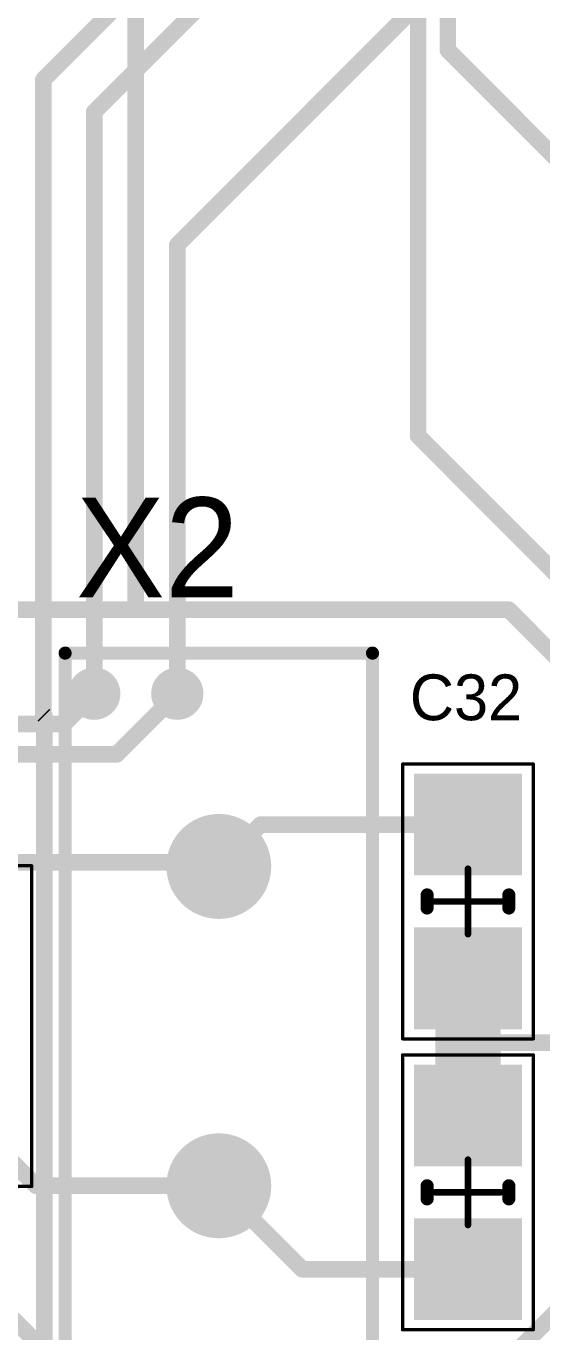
# Model space of a CAD drawing. Header units: millimetres. Extents: x 37 to 246, y 26 to 184.
# Drawn here: x 161.52 to 169.41, y 122.33 to 142.28 of the extents above; entities that cross this region are included whole.
import ezdxf

# ---------------------------------------------------------------- set-up
doc = ezdxf.new("R2010")
doc.units = ezdxf.units.MM
for name, color, linetype in [('BottomLayer', 5, 'Continuous'), ('BottomSolder', 6, 'Continuous'), ('Mechanical15', 56, 'Continuous'), ('MultiLayer', 9, 'Continuous'), ('PadHoleLayer', 156, 'Continuous'), ('TopLayer', 1, 'Continuous'), ('TopOverlay', 2, 'Continuous'), ('TopPaste', 8, 'Continuous'), ('TopSolder', 216, 'Continuous'), ('ViaHoleLayer', 16, 'Continuous')]:
    doc.layers.add(name, color=color, linetype=linetype)

msp = doc.modelspace()

# ---------------------------------------------------------------- linework, layer by layer
at = {"layer": 'BottomLayer', "const_width": 0.254}
for points in [[(162.56, 140.97), (177.038, 155.448)], [(161.783, 141.463), (175.26, 154.94)], [(163.83, 138.938), (169.672, 144.78)], [(161.783, 131.758), (161.783, 141.463)], [(162.56, 132.08), (162.56, 140.97)], [(163.83, 132.08), (163.83, 138.938)], [(161.783, 131.758), (161.798, 131.743)], [(161.798, 120.777), (161.798, 131.743)]]:
    msp.add_lwpolyline(points, dxfattribs=at)
at = {"layer": 'BottomLayer'}
for points, const_width in [([(161.719, 141.463, 1), (161.846, 141.463, 1)], 0.127), ([(161.719, 141.463, 1), (161.846, 141.463, 1)], 0.127), ([(162.496, 140.97, 1), (162.624, 140.97, 1)], 0.127), ([(162.496, 140.97, 1), (162.624, 140.97, 1)], 0.127), ([(163.767, 138.938, 1), (163.893, 138.938, 1)], 0.127), ([(163.767, 138.938, 1), (163.893, 138.938, 1)], 0.127), ([(162.36, 132.08, 1), (162.76, 132.08, 1)], 0.4), ([(163.63, 132.08, 1), (164.03, 132.08, 1)], 0.4), ([(162.496, 132.08, 1), (162.624, 132.08, 1)], 0.127), ([(163.767, 132.08, 1), (163.893, 132.08, 1)], 0.127), ([(161.719, 131.758, 1), (161.846, 131.758, 1)], 0.127), ([(161.719, 131.758, 1), (161.846, 131.758, 1)], 0.127), ([(161.734, 131.743, 1), (161.862, 131.743, 1)], 0.127), ([(161.734, 131.743, 1), (161.862, 131.743, 1)], 0.127), ([(164.115, 129.44, 1), (164.815, 129.44, 1)], 0.7), ([(164.115, 124.56, 1), (164.815, 124.56, 1)], 0.7)]:
    msp.add_lwpolyline(points, format="xyb", close=True, dxfattribs=dict(at, const_width=const_width))
at = {"layer": 'BottomSolder', "const_width": 0.802}
for points in [[(164.064, 129.44, 1), (164.866, 129.44, 1)], [(164.064, 124.56, 1), (164.866, 124.56, 1)]]:
    msp.add_lwpolyline(points, format="xyb", close=True, dxfattribs=at)
at = {"layer": 'Mechanical15'}
for points, const_width in [([(167.275, 126.805), (167.275, 131.005)], 0.05), ([(167.275, 131.005), (169.275, 131.005)], 0.05), ([(169.275, 126.805), (169.275, 131.005)], 0.05), ([(159.705, 129.45), (161.605, 129.45)], 0.05), ([(161.605, 124.55), (161.605, 129.45)], 0.05), ([(168.275, 128.405), (168.275, 129.405)], 0.1), ([(167.775, 128.905), (168.775, 128.905)], 0.1), ([(167.275, 126.805), (169.275, 126.805)], 0.05), ([(167.275, 122.36), (167.275, 126.56)], 0.05), ([(167.275, 126.56), (169.275, 126.56)], 0.05), ([(169.275, 122.36), (169.275, 126.56)], 0.05), ([(168.275, 123.96), (168.275, 124.96)], 0.1), ([(159.705, 124.55), (161.605, 124.55)], 0.05), ([(167.775, 124.46), (168.775, 124.46)], 0.1), ([(167.275, 122.36), (169.275, 122.36)], 0.05)]:
    msp.add_lwpolyline(points, dxfattribs=dict(at, const_width=const_width))
for points, const_width in [([(167.263, 131.005, 1), (167.287, 131.005, 1)], 0.025), ([(167.263, 131.005, 1), (167.287, 131.005, 1)], 0.025), ([(169.263, 131.005, 1), (169.287, 131.005, 1)], 0.025), ([(169.263, 131.005, 1), (169.287, 131.005, 1)], 0.025), ([(161.593, 129.45, 1), (161.617, 129.45, 1)], 0.025), ([(161.593, 129.45, 1), (161.617, 129.45, 1)], 0.025), ([(168.25, 129.405, 1), (168.3, 129.405, 1)], 0.05), ([(167.75, 128.905, 1), (167.8, 128.905, 1)], 0.05), ([(168.75, 128.905, 1), (168.8, 128.905, 1)], 0.05), ([(168.25, 128.405, 1), (168.3, 128.405, 1)], 0.05), ([(167.263, 126.805, 1), (167.287, 126.805, 1)], 0.025), ([(167.263, 126.805, 1), (167.287, 126.805, 1)], 0.025), ([(169.263, 126.805, 1), (169.287, 126.805, 1)], 0.025), ([(169.263, 126.805, 1), (169.287, 126.805, 1)], 0.025), ([(167.263, 126.56, 1), (167.287, 126.56, 1)], 0.025), ([(167.263, 126.56, 1), (167.287, 126.56, 1)], 0.025), ([(169.263, 126.56, 1), (169.287, 126.56, 1)], 0.025), ([(169.263, 126.56, 1), (169.287, 126.56, 1)], 0.025), ([(168.25, 124.96, 1), (168.3, 124.96, 1)], 0.05), ([(161.593, 124.55, 1), (161.617, 124.55, 1)], 0.025), ([(161.593, 124.55, 1), (161.617, 124.55, 1)], 0.025), ([(167.75, 124.46, 1), (167.8, 124.46, 1)], 0.05), ([(168.75, 124.46, 1), (168.8, 124.46, 1)], 0.05), ([(168.25, 123.96, 1), (168.3, 123.96, 1)], 0.05), ([(167.263, 122.36, 1), (167.287, 122.36, 1)], 0.025), ([(167.263, 122.36, 1), (167.287, 122.36, 1)], 0.025), ([(169.263, 122.36, 1), (169.287, 122.36, 1)], 0.025), ([(169.263, 122.36, 1), (169.287, 122.36, 1)], 0.025)]:
    msp.add_lwpolyline(points, format="xyb", close=True, dxfattribs=dict(at, const_width=const_width))
at = {"layer": 'MultiLayer', "const_width": 0.4}
for points in [[(162.36, 132.08, 1), (162.76, 132.08, 1)], [(163.63, 132.08, 1), (164.03, 132.08, 1)]]:
    msp.add_lwpolyline(points, format="xyb", close=True, dxfattribs=at)
at = {"layer": 'PadHoleLayer', "const_width": 0.4}
for points in [[(164.265, 129.44, 1), (164.665, 129.44, 1)], [(164.265, 124.56, 1), (164.665, 124.56, 1)]]:
    msp.add_lwpolyline(points, format="xyb", close=True, dxfattribs=at)
at = {"layer": 'TopLayer'}
for points, const_width in [([(167.967, 141.913), (167.967, 152.073)], 0.254), ([(167.513, 136.017), (167.513, 151.257)], 0.254), ([(163.195, 133.365), (163.195, 143.002)], 0.254), ([(167.967, 141.913), (171.45, 138.43)], 0.254), ([(167.513, 136.017), (175.768, 127.762)], 0.254), ([(158.892, 133.365), (163.195, 133.365)], 0.254), ([(163.195, 133.365), (168.895, 133.365)], 0.254), ([(168.895, 133.365), (170.18, 132.08)], 0.254), ([(162.095, 131.615), (162.56, 132.08)], 0.254), ([(162.902, 131.152), (163.83, 132.08)], 0.254), ([(152.84, 131.615), (162.095, 131.615)], 0.254), ([(154.176, 131.152), (162.902, 131.152)], 0.254), ([(164.465, 129.44), (165.105, 130.08)], 0.254), ([(165.105, 130.08), (168.275, 130.08)], 0.254), ([(158.317, 129.502), (164.465, 129.502)], 0.254), ([(164.465, 129.44), (164.465, 129.502)], 0.254), ([(168.275, 126.746), (168.275, 127.73)], 1), ([(168.275, 125.635), (168.275, 126.746)], 1), ([(168.275, 126.746), (170.18, 126.746)], 0.254), ([(157.607, 126.238), (161.925, 121.92)], 0.254), ([(160.655, 125.575), (161.67, 124.56)], 0.254), ([(161.67, 124.56), (164.465, 124.56)], 0.254), ([(164.465, 124.56), (165.74, 123.285)], 0.254), ([(165.74, 123.285), (168.275, 123.285)], 0.254), ([(168.91, 121.92), (170.18, 123.19)], 0.254)]:
    msp.add_lwpolyline(points, dxfattribs=dict(at, const_width=const_width))
for points, const_width in [([(167.903, 141.913, 1), (168.03, 141.913, 1)], 0.127), ([(167.903, 141.913, 1), (168.03, 141.913, 1)], 0.127), ([(167.45, 136.017, 1), (167.577, 136.017, 1)], 0.127), ([(167.45, 136.017, 1), (167.577, 136.017, 1)], 0.127), ([(163.131, 133.365, 1), (163.258, 133.365, 1)], 0.127), ([(163.131, 133.365, 1), (163.258, 133.365, 1)], 0.127), ([(163.131, 133.365, 1), (163.258, 133.365, 1)], 0.127), ([(168.831, 133.365, 1), (168.958, 133.365, 1)], 0.127), ([(168.831, 133.365, 1), (168.958, 133.365, 1)], 0.127), ([(162.36, 132.08, 1), (162.76, 132.08, 1)], 0.4), ([(163.63, 132.08, 1), (164.03, 132.08, 1)], 0.4), ([(162.496, 132.08, 1), (162.624, 132.08, 1)], 0.127), ([(163.767, 132.08, 1), (163.893, 132.08, 1)], 0.127), ([(162.031, 131.615, 1), (162.158, 131.615, 1)], 0.127), ([(162.031, 131.615, 1), (162.158, 131.615, 1)], 0.127), ([(162.839, 131.152, 1), (162.966, 131.152, 1)], 0.127), ([(162.839, 131.152, 1), (162.966, 131.152, 1)], 0.127), ([(164.115, 129.44, 1), (164.815, 129.44, 1)], 0.7), ([(165.042, 130.08, 1), (165.169, 130.08, 1)], 0.127), ([(165.042, 130.08, 1), (165.169, 130.08, 1)], 0.127), ([(168.212, 130.08, 1), (168.339, 130.08, 1)], 0.127), ([(164.401, 129.502, 1), (164.529, 129.502, 1)], 0.127), ([(164.401, 129.502, 1), (164.529, 129.502, 1)], 0.127), ([(164.401, 129.44, 1), (164.529, 129.44, 1)], 0.127), ([(164.401, 129.44, 1), (164.529, 129.44, 1)], 0.127), ([(168.025, 127.73, 1), (168.525, 127.73, 1)], 0.5), ([(168.025, 126.746, 1), (168.525, 126.746, 1)], 0.5), ([(168.025, 126.746, 1), (168.525, 126.746, 1)], 0.5), ([(168.212, 126.746, 1), (168.339, 126.746, 1)], 0.127), ([(168.025, 125.635, 1), (168.525, 125.635, 1)], 0.5), ([(164.115, 124.56, 1), (164.815, 124.56, 1)], 0.7), ([(161.607, 124.56, 1), (161.734, 124.56, 1)], 0.127), ([(161.607, 124.56, 1), (161.734, 124.56, 1)], 0.127), ([(164.401, 124.56, 1), (164.529, 124.56, 1)], 0.127), ([(164.401, 124.56, 1), (164.529, 124.56, 1)], 0.127), ([(165.677, 123.285, 1), (165.804, 123.285, 1)], 0.127), ([(165.677, 123.285, 1), (165.804, 123.285, 1)], 0.127), ([(168.212, 123.285, 1), (168.339, 123.285, 1)], 0.127)]:
    msp.add_lwpolyline(points, format="xyb", close=True, dxfattribs=dict(at, const_width=const_width))
for points in [[(169, 130.755), (167.55, 130.755), (169, 129.405), (167.55, 129.405)], [(169, 128.405), (167.55, 128.405), (169, 127.055), (167.55, 127.055)], [(167.55, 124.96), (169, 124.96), (167.55, 126.31), (169, 126.31)], [(167.55, 122.61), (169, 122.61), (167.55, 123.96), (169, 123.96)]]:
    msp.add_solid(points, dxfattribs=at)
at = {"layer": 'TopOverlay', "const_width": 0.2}
for points in [[(162.115, 132.7), (166.815, 132.7)], [(162.115, 121.3), (162.115, 132.7)], [(166.815, 121.3), (166.815, 132.7)], [(167.65, 128.805), (167.65, 129.005)], [(168.9, 128.805), (168.9, 129.005)], [(167.65, 124.36), (167.65, 124.56)], [(168.9, 124.36), (168.9, 124.56)]]:
    msp.add_lwpolyline(points, dxfattribs=at)
at = {"layer": 'TopOverlay', "const_width": 0.1}
for points in [[(162.065, 132.7, 1), (162.165, 132.7, 1)], [(162.065, 132.7, 1), (162.165, 132.7, 1)], [(166.765, 132.7, 1), (166.865, 132.7, 1)], [(166.765, 132.7, 1), (166.865, 132.7, 1)], [(167.6, 129.005, 1), (167.7, 129.005, 1)], [(168.85, 129.005, 1), (168.95, 129.005, 1)], [(167.6, 128.805, 1), (167.7, 128.805, 1)], [(168.85, 128.805, 1), (168.95, 128.805, 1)], [(167.6, 124.56, 1), (167.7, 124.56, 1)], [(168.85, 124.56, 1), (168.95, 124.56, 1)], [(167.6, 124.36, 1), (167.7, 124.36, 1)], [(168.85, 124.36, 1), (168.95, 124.36, 1)]]:
    msp.add_lwpolyline(points, format="xyb", close=True, dxfattribs=at)
at = {"layer": 'TopPaste'}
for points in [[(169, 130.755), (167.55, 130.755), (169, 129.405), (167.55, 129.405)], [(169, 128.405), (167.55, 128.405), (169, 127.055), (167.55, 127.055)], [(167.55, 124.96), (169, 124.96), (167.55, 126.31), (169, 126.31)], [(167.55, 122.61), (169, 122.61), (167.55, 123.96), (169, 123.96)]]:
    msp.add_solid(points, dxfattribs=at)
at = {"layer": 'TopSolder', "const_width": 0.802}
for points in [[(164.064, 129.44, 1), (164.866, 129.44, 1)], [(164.064, 124.56, 1), (164.866, 124.56, 1)]]:
    msp.add_lwpolyline(points, format="xyb", close=True, dxfattribs=at)
at = {"layer": 'TopSolder'}
for points in [[(169.102, 130.857), (167.448, 130.857), (169.102, 129.303), (167.448, 129.303)], [(169.102, 128.507), (167.448, 128.507), (169.102, 126.953), (167.448, 126.953)], [(167.448, 124.858), (169.102, 124.858), (167.448, 126.412), (169.102, 126.412)], [(167.448, 122.508), (169.102, 122.508), (167.448, 124.062), (169.102, 124.062)]]:
    msp.add_solid(points, dxfattribs=at)
at = {"layer": 'ViaHoleLayer', "const_width": 0.2}
for points in [[(162.46, 132.08, 1), (162.66, 132.08, 1)], [(163.73, 132.08, 1), (163.93, 132.08, 1)]]:
    msp.add_lwpolyline(points, format="xyb", close=True, dxfattribs=at)

# ---------------------------------------------------------------- texts
at = {"layer": 'TopOverlay'}
for s, height, p in [('X2', 1.524, (162.281, 133.553)), ('C32', 0.7, (167.386, 131.674))]:
    msp.add_text(s, height=height, dxfattribs=at).set_placement(p)

doc.saveas('drawing.dxf')
